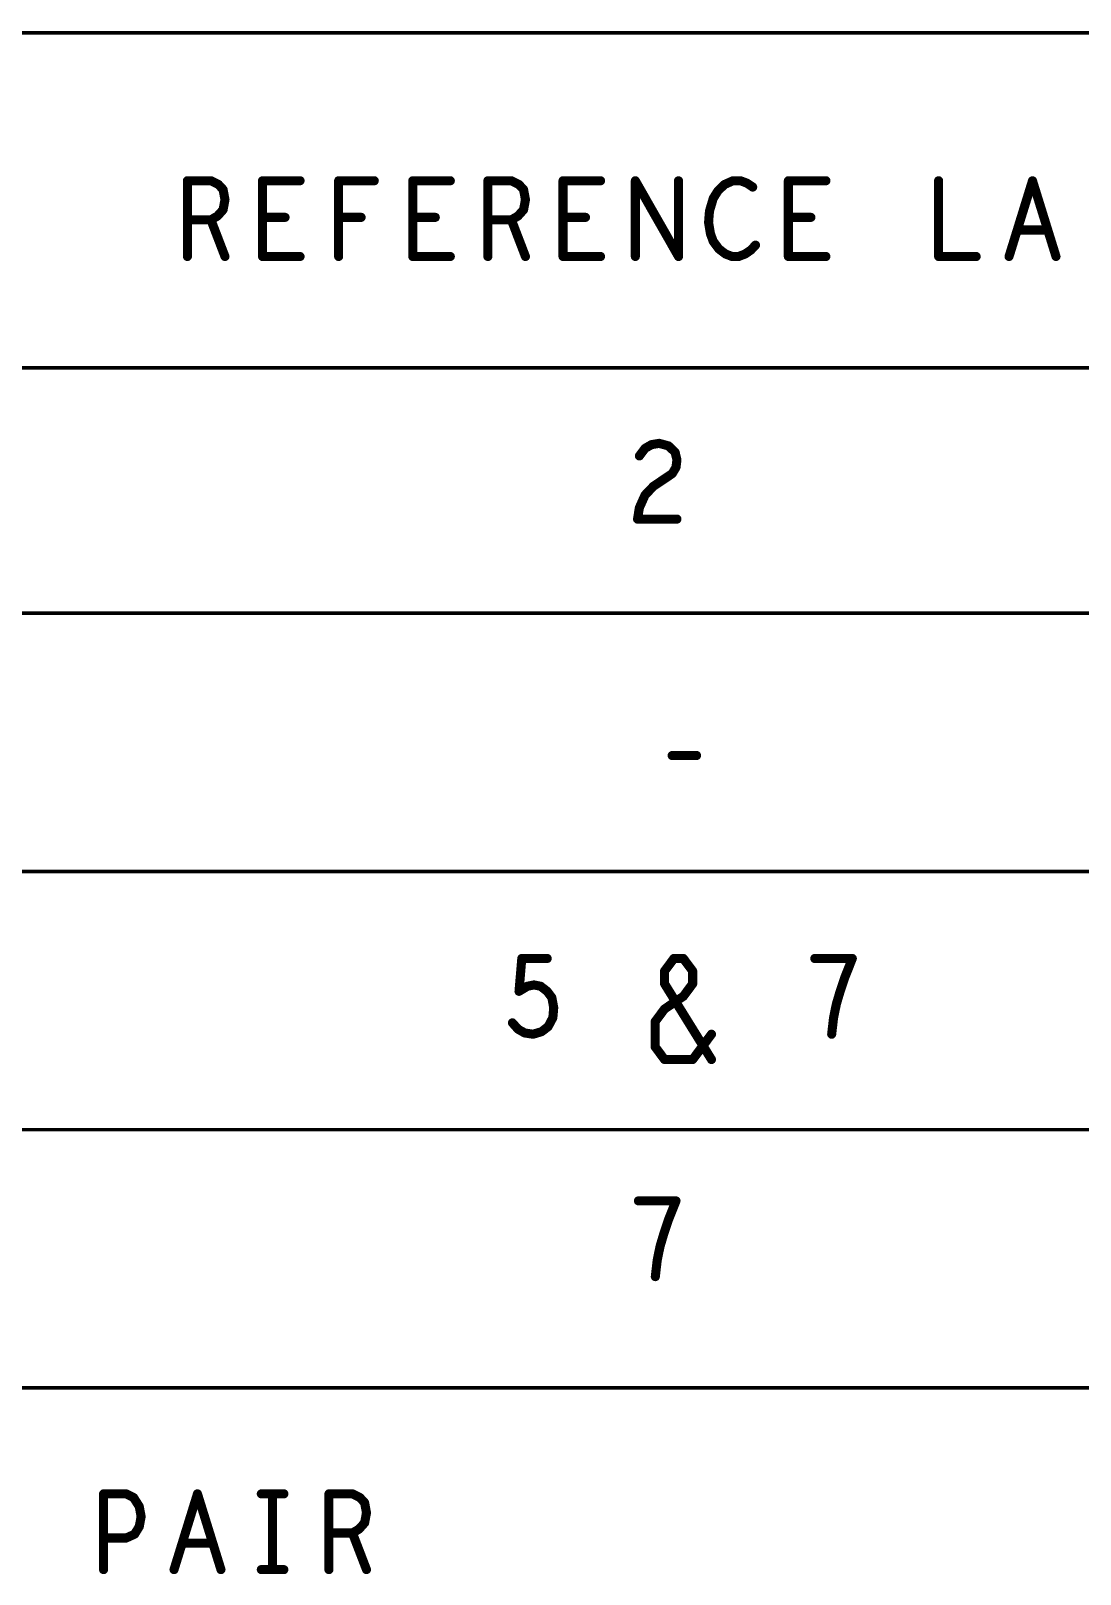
# Model space of a CAD drawing. Extents: x -14.2 to 19.9, y -5.2 to 16.9.
# Drawn here: x -6.781 to -5.048, y -1.246 to 1.301 of the extents above; entities that cross this region are included whole.
import ezdxf

# ---------------------------------------------------------------- set-up
doc = ezdxf.new("R2010")
doc.units = 0
doc.layers.get('0').update_dxf_attribs({"linetype": 'CONTINUOUS'})
doc.layers.add('FAB', color=2, linetype='CONTINUOUS')

# ---------------------------------------------------------------- blocks, each defined once
blk = doc.blocks.new('ROUND_105')
at = {"const_width": 0.0075}
blk.add_lwpolyline([(-0.00375, 0, 1), (0.00375, 0, 1)], format="xyb", close=True, dxfattribs=at)

msp = doc.modelspace()

# ---------------------------------------------------------------- linework, layer by layer
at = {"layer": 'FAB'}
for points, const_width in [([(-1.9898, 1.2977), (-12.4148, 1.2977)], 0.006), ([(-6.5221, 0.9284), (-6.5221, 1.0534)], 0.015), ([(-6.5221, 1.0534), (-6.4833, 1.0534)], 0.015), ([(-6.4833, 1.0534), (-6.4709, 1.0472)], 0.015), ([(-6.4709, 1.0472), (-6.4632, 1.0389)], 0.015), ([(-6.4632, 1.0389), (-6.4601, 1.0222)], 0.015), ([(-6.3981, 0.9284), (-6.3981, 1.0534)], 0.015), ([(-6.3981, 1.0534), (-6.3361, 1.0534)], 0.015), ([(-6.2725, 0.9284), (-6.2725, 1.0534)], 0.015), ([(-6.2725, 1.0534), (-6.2136, 1.0534)], 0.015), ([(-6.1501, 0.9284), (-6.1501, 1.0534)], 0.015), ([(-6.1501, 1.0534), (-6.0881, 1.0534)], 0.015), ([(-6.0261, 0.9284), (-6.0261, 1.0534)], 0.015), ([(-6.0261, 1.0534), (-5.9873, 1.0534)], 0.015), ([(-5.9873, 1.0534), (-5.9749, 1.0472)], 0.015), ([(-5.9749, 1.0472), (-5.9672, 1.0389)], 0.015), ([(-5.9672, 1.0389), (-5.9641, 1.0222)], 0.015), ([(-5.9021, 0.9284), (-5.9021, 1.0534)], 0.015), ([(-5.9021, 1.0534), (-5.8401, 1.0534)], 0.015), ([(-5.7827, 0.9284), (-5.7827, 1.0534)], 0.015), ([(-5.7827, 1.0534), (-5.7114, 0.9284)], 0.015), ([(-5.7114, 0.9284), (-5.7114, 1.0534)], 0.015), ([(-5.6463, 1.0368), (-5.6541, 1.0243)], 0.015), ([(-5.6355, 1.0472), (-5.6463, 1.0368)], 0.015), ([(-5.6215, 1.0534), (-5.6355, 1.0472)], 0.015), ([(-5.6091, 1.0534), (-5.6215, 1.0534)], 0.015), ([(-5.5983, 1.0493), (-5.6091, 1.0534)], 0.015), ([(-5.589, 1.043), (-5.5983, 1.0493)], 0.015), ([(-5.5301, 0.9284), (-5.5301, 1.0534)], 0.015), ([(-5.5301, 1.0534), (-5.4681, 1.0534)], 0.015), ([(-5.2821, 1.0534), (-5.2821, 0.9284)], 0.015), ([(-5.1658, 0.9284), (-5.1271, 1.0534)], 0.015), ([(-5.1271, 1.0534), (-5.0883, 0.9284)], 0.015), ([(-6.4601, 1.0222), (-6.4632, 1.0055)], 0.015), ([(-5.9641, 1.0222), (-5.9672, 1.0055)], 0.015), ([(-5.6541, 1.0243), (-5.6603, 1.0034)], 0.015), ([(-6.4833, 0.9889), (-6.5221, 0.9889)], 0.015), ([(-6.4725, 0.9951), (-6.4833, 0.9889)], 0.015), ([(-6.4833, 0.9889), (-6.4601, 0.9284)], 0.015), ([(-6.4632, 1.0055), (-6.4725, 0.9951)], 0.015), ([(-6.3609, 0.993), (-6.3981, 0.993)], 0.015), ([(-6.2353, 0.993), (-6.2725, 0.993)], 0.015), ([(-6.1129, 0.993), (-6.1501, 0.993)], 0.015), ([(-5.9873, 0.9889), (-6.0261, 0.9889)], 0.015), ([(-5.9765, 0.9951), (-5.9873, 0.9889)], 0.015), ([(-5.9873, 0.9889), (-5.9641, 0.9284)], 0.015), ([(-5.9672, 1.0055), (-5.9765, 0.9951)], 0.015), ([(-5.8649, 0.993), (-5.9021, 0.993)], 0.015), ([(-5.6603, 1.0034), (-5.6618, 0.9847)], 0.015), ([(-5.4929, 0.993), (-5.5301, 0.993)], 0.015), ([(-5.6618, 0.9847), (-5.6587, 0.9659)], 0.015), ([(-5.6587, 0.9659), (-5.6541, 0.9534)], 0.015), ([(-5.1023, 0.9722), (-5.1519, 0.9722)], 0.015), ([(-5.6541, 0.9534), (-5.6448, 0.9409)], 0.015), ([(-5.6448, 0.9409), (-5.6339, 0.9326)], 0.015), ([(-5.6014, 0.9326), (-5.5921, 0.9389)], 0.015), ([(-5.5921, 0.9389), (-5.5843, 0.9472)], 0.015), ([(-6.3361, 0.9284), (-6.3981, 0.9284)], 0.015), ([(-6.0881, 0.9284), (-6.1501, 0.9284)], 0.015), ([(-5.8401, 0.9284), (-5.9021, 0.9284)], 0.015), ([(-5.6339, 0.9326), (-5.6231, 0.9284)], 0.015), ([(-5.6231, 0.9284), (-5.6122, 0.9284)], 0.015), ([(-5.6122, 0.9284), (-5.6014, 0.9326)], 0.015), ([(-5.4681, 0.9284), (-5.5301, 0.9284)], 0.015), ([(-5.2821, 0.9284), (-5.2201, 0.9284)], 0.015), ([(-12.4116, 0.7448), (-1.9866, 0.7448)], 0.006), ([(-5.776, 0.5993), (-5.7667, 0.6118)], 0.015), ([(-5.7667, 0.6118), (-5.7559, 0.618)], 0.015), ([(-5.7559, 0.618), (-5.7435, 0.6201)], 0.015), ([(-5.7435, 0.6201), (-5.728, 0.6159)], 0.015), ([(-5.728, 0.6159), (-5.7171, 0.6055)], 0.015), ([(-5.7171, 0.6055), (-5.714, 0.593)], 0.015), ([(-5.7156, 0.5805), (-5.7218, 0.5701)], 0.015), ([(-5.714, 0.593), (-5.7156, 0.5805)], 0.015), ([(-5.7218, 0.5701), (-5.7528, 0.5493)], 0.015), ([(-5.7667, 0.5347), (-5.776, 0.5139)], 0.015), ([(-5.7528, 0.5493), (-5.7667, 0.5347)], 0.015), ([(-5.776, 0.5139), (-5.7791, 0.4951)], 0.015), ([(-5.7791, 0.4951), (-5.714, 0.4951)], 0.015), ([(-12.4126, 0.3401), (-1.9876, 0.3401)], 0.006), ([(-5.7219, 0.105), (-5.6817, 0.105)], 0.015), ([(-12.4174, -0.0864), (-1.9874, -0.0864)], 0.006), ([(-5.9747, -0.2841), (-5.9701, -0.2299)], 0.015), ([(-5.9701, -0.2299), (-5.9282, -0.2299)], 0.015), ([(-5.7345, -0.2507), (-5.719, -0.2299)], 0.015), ([(-5.719, -0.2299), (-5.7035, -0.2299)], 0.015), ([(-5.7035, -0.2299), (-5.688, -0.2507)], 0.015), ([(-5.4245, -0.2299), (-5.4865, -0.2299)], 0.015), ([(-5.4369, -0.2611), (-5.4245, -0.2299)], 0.015), ([(-5.7345, -0.2716), (-5.7345, -0.2507)], 0.015), ([(-5.688, -0.2507), (-5.688, -0.2716)], 0.015), ([(-5.4446, -0.2841), (-5.4369, -0.2611)], 0.015), ([(-5.9608, -0.2757), (-5.9747, -0.2841)], 0.015), ([(-5.9499, -0.2736), (-5.9608, -0.2757)], 0.015), ([(-5.9391, -0.2757), (-5.9499, -0.2736)], 0.015), ([(-5.9282, -0.2841), (-5.9391, -0.2757)], 0.015), ([(-5.9205, -0.2945), (-5.9282, -0.2841)], 0.015), ([(-5.657, -0.3966), (-5.7345, -0.2716)], 0.015), ([(-5.688, -0.2716), (-5.7035, -0.2924)], 0.015), ([(-5.4508, -0.3049), (-5.4446, -0.2841)], 0.015), ([(-5.9174, -0.3111), (-5.9205, -0.2945)], 0.015), ([(-5.9189, -0.3278), (-5.9174, -0.3111)], 0.015), ([(-5.7035, -0.2924), (-5.7345, -0.3132)], 0.015), ([(-5.4555, -0.3278), (-5.4508, -0.3049)], 0.015), ([(-5.9856, -0.3361), (-5.9763, -0.3466)], 0.015), ([(-5.9267, -0.3424), (-5.9189, -0.3278)], 0.015), ([(-5.7345, -0.3132), (-5.75, -0.3341)], 0.015), ([(-5.75, -0.3341), (-5.75, -0.3757)], 0.015), ([(-5.4586, -0.3549), (-5.4555, -0.3278)], 0.015), ([(-5.9763, -0.3466), (-5.9654, -0.3528)], 0.015), ([(-5.9654, -0.3528), (-5.9515, -0.3549)], 0.015), ([(-5.9515, -0.3549), (-5.9375, -0.3507)], 0.015), ([(-5.9375, -0.3507), (-5.9267, -0.3424)], 0.015), ([(-5.688, -0.3966), (-5.657, -0.3549)], 0.015), ([(-5.75, -0.3757), (-5.7345, -0.3966)], 0.015), ([(-5.7345, -0.3966), (-5.688, -0.3966)], 0.015), ([(-12.4174, -0.5124), (-1.9924, -0.5124)], 0.006), ([(-5.7156, -0.6299), (-5.7776, -0.6299)], 0.015), ([(-5.728, -0.6611), (-5.7156, -0.6299)], 0.015), ([(-5.7357, -0.6841), (-5.728, -0.6611)], 0.015), ([(-5.7419, -0.7049), (-5.7357, -0.6841)], 0.015), ([(-5.7466, -0.7278), (-5.7419, -0.7049)], 0.015), ([(-5.7497, -0.7549), (-5.7466, -0.7278)], 0.015), ([(-12.4144, -0.9384), (-1.9874, -0.9384)], 0.006), ([(-6.6605, -1.2383), (-6.6605, -1.1133)], 0.015), ([(-6.6605, -1.1133), (-6.6233, -1.1133)], 0.015), ([(-6.6233, -1.1133), (-6.6109, -1.1195)], 0.015), ([(-6.6109, -1.1195), (-6.6016, -1.1341)], 0.015), ([(-6.5442, -1.2383), (-6.5055, -1.1133)], 0.015), ([(-6.5055, -1.1133), (-6.4667, -1.2383)], 0.015), ([(-6.4001, -1.1133), (-6.3629, -1.1133)], 0.015), ([(-6.3815, -1.1133), (-6.3815, -1.2383)], 0.015), ([(-6.2885, -1.2383), (-6.2885, -1.1133)], 0.015), ([(-6.2885, -1.1133), (-6.2497, -1.1133)], 0.015), ([(-6.2497, -1.1133), (-6.2373, -1.1195)], 0.015), ([(-6.2373, -1.1195), (-6.2296, -1.1279)], 0.015), ([(-6.2296, -1.1279), (-6.2265, -1.1445)], 0.015), ([(-6.6016, -1.1341), (-6.5985, -1.1508)], 0.015), ([(-6.5985, -1.1508), (-6.6016, -1.1674)], 0.015), ([(-6.2265, -1.1445), (-6.2296, -1.1612)], 0.015), ([(-6.6016, -1.1674), (-6.6093, -1.1799)], 0.015), ([(-6.2497, -1.1779), (-6.2885, -1.1779)], 0.015), ([(-6.2389, -1.1716), (-6.2497, -1.1779)], 0.015), ([(-6.2497, -1.1779), (-6.2265, -1.2383)], 0.015), ([(-6.2296, -1.1612), (-6.2389, -1.1716)], 0.015), ([(-6.6233, -1.1862), (-6.6605, -1.1862)], 0.015), ([(-6.6093, -1.1799), (-6.6233, -1.1862)], 0.015), ([(-6.4807, -1.1945), (-6.5303, -1.1945)], 0.015), ([(-6.4001, -1.2383), (-6.3629, -1.2383)], 0.015)]:
    msp.add_lwpolyline(points, dxfattribs=dict(at, const_width=const_width))

# ---------------------------------------------------------------- block references
for p in [(-6.5221, 1.0534), (-6.5221, 1.0534), (-6.4833, 1.0534), (-6.4833, 1.0534), (-6.4709, 1.0472), (-6.4709, 1.0472), (-6.4632, 1.0389), (-6.4632, 1.0389), (-6.3981, 1.0534), (-6.3981, 1.0534), (-6.3361, 1.0534), (-6.2725, 1.0534), (-6.2725, 1.0534), (-6.2136, 1.0534), (-6.1501, 1.0534), (-6.1501, 1.0534), (-6.0881, 1.0534), (-6.0261, 1.0534), (-6.0261, 1.0534), (-5.9873, 1.0534), (-5.9873, 1.0534), (-5.9749, 1.0472), (-5.9749, 1.0472), (-5.9672, 1.0389), (-5.9672, 1.0389), (-5.9021, 1.0534), (-5.9021, 1.0534), (-5.8401, 1.0534), (-5.7827, 1.0534), (-5.7827, 1.0534), (-5.7114, 1.0534), (-5.6463, 1.0368), (-5.6463, 1.0368), (-5.6355, 1.0472), (-5.6355, 1.0472), (-5.6215, 1.0534), (-5.6215, 1.0534), (-5.6091, 1.0534), (-5.6091, 1.0534), (-5.5983, 1.0493), (-5.5983, 1.0493), (-5.589, 1.043), (-5.5301, 1.0534), (-5.5301, 1.0534), (-5.4681, 1.0534), (-5.2821, 1.0534), (-5.1271, 1.0534), (-5.1271, 1.0534), (-6.4601, 1.0222), (-6.4601, 1.0222), (-5.9641, 1.0222), (-5.9641, 1.0222), (-5.6541, 1.0243), (-5.6541, 1.0243), (-6.5221, 0.9889), (-6.4833, 0.9889), (-6.4833, 0.9889), (-6.4833, 0.9889), (-6.4725, 0.9951), (-6.4725, 0.9951), (-6.4632, 1.0055), (-6.4632, 1.0055), (-6.3981, 0.993), (-6.3609, 0.993), (-6.2725, 0.993), (-6.2353, 0.993), (-6.1501, 0.993), (-6.1129, 0.993), (-6.0261, 0.9889), (-5.9873, 0.9889), (-5.9873, 0.9889), (-5.9873, 0.9889), (-5.9765, 0.9951), (-5.9765, 0.9951), (-5.9672, 1.0055), (-5.9672, 1.0055), (-5.9021, 0.993), (-5.8649, 0.993), (-5.6603, 1.0034), (-5.6603, 1.0034), (-5.5301, 0.993), (-5.4929, 0.993), (-5.6618, 0.9847), (-5.6618, 0.9847), (-5.6587, 0.9659), (-5.6587, 0.9659), (-5.1519, 0.9722), (-5.1023, 0.9722), (-5.6541, 0.9534), (-5.6541, 0.9534), (-5.6448, 0.9409), (-5.6448, 0.9409), (-5.5921, 0.9389), (-5.5921, 0.9389), (-5.5843, 0.9472), (-6.5221, 0.9284), (-6.4601, 0.9284), (-6.3981, 0.9284), (-6.3981, 0.9284), (-6.3361, 0.9284), (-6.2725, 0.9284), (-6.1501, 0.9284), (-6.1501, 0.9284), (-6.0881, 0.9284), (-6.0261, 0.9284), (-5.9641, 0.9284), (-5.9021, 0.9284), (-5.9021, 0.9284), (-5.8401, 0.9284), (-5.7827, 0.9284), (-5.7114, 0.9284), (-5.7114, 0.9284), (-5.6339, 0.9326), (-5.6339, 0.9326), (-5.6231, 0.9284), (-5.6231, 0.9284), (-5.6122, 0.9284), (-5.6122, 0.9284), (-5.6014, 0.9326), (-5.6014, 0.9326), (-5.5301, 0.9284), (-5.5301, 0.9284), (-5.4681, 0.9284), (-5.2821, 0.9284), (-5.2821, 0.9284), (-5.2201, 0.9284), (-5.1658, 0.9284), (-5.0883, 0.9284), (-5.7667, 0.6118), (-5.7667, 0.6118), (-5.7559, 0.618), (-5.7559, 0.618), (-5.7435, 0.6201), (-5.7435, 0.6201), (-5.728, 0.6159), (-5.728, 0.6159), (-5.7171, 0.6055), (-5.7171, 0.6055), (-5.776, 0.5993), (-5.7156, 0.5805), (-5.7156, 0.5805), (-5.714, 0.593), (-5.714, 0.593), (-5.7218, 0.5701), (-5.7218, 0.5701), (-5.7667, 0.5347), (-5.7667, 0.5347), (-5.7528, 0.5493), (-5.7528, 0.5493), (-5.776, 0.5139), (-5.776, 0.5139), (-5.7791, 0.4951), (-5.7791, 0.4951), (-5.714, 0.4951), (-5.7219, 0.105), (-5.6817, 0.105), (-5.9701, -0.2299), (-5.9701, -0.2299), (-5.9282, -0.2299), (-5.719, -0.2299), (-5.719, -0.2299), (-5.7035, -0.2299), (-5.7035, -0.2299), (-5.4865, -0.2299), (-5.4245, -0.2299), (-5.4245, -0.2299), (-5.7345, -0.2507), (-5.7345, -0.2507), (-5.688, -0.2507), (-5.688, -0.2507), (-5.4369, -0.2611), (-5.4369, -0.2611), (-5.9747, -0.2841), (-5.9747, -0.2841), (-5.9608, -0.2757), (-5.9608, -0.2757), (-5.9499, -0.2736), (-5.9499, -0.2736), (-5.9391, -0.2757), (-5.9391, -0.2757), (-5.9282, -0.2841), (-5.9282, -0.2841), (-5.7345, -0.2716), (-5.7345, -0.2716), (-5.688, -0.2716), (-5.688, -0.2716), (-5.4446, -0.2841), (-5.4446, -0.2841), (-5.9205, -0.2945), (-5.9205, -0.2945), (-5.9174, -0.3111), (-5.9174, -0.3111), (-5.7035, -0.2924), (-5.7035, -0.2924), (-5.4508, -0.3049), (-5.4508, -0.3049), (-5.9856, -0.3361), (-5.9189, -0.3278), (-5.9189, -0.3278), (-5.75, -0.3341), (-5.75, -0.3341), (-5.7345, -0.3132), (-5.7345, -0.3132), (-5.4555, -0.3278), (-5.4555, -0.3278), (-5.9763, -0.3466), (-5.9763, -0.3466), (-5.9654, -0.3528), (-5.9654, -0.3528), (-5.9515, -0.3549), (-5.9515, -0.3549), (-5.9375, -0.3507), (-5.9375, -0.3507), (-5.9267, -0.3424), (-5.9267, -0.3424), (-5.657, -0.3549), (-5.4586, -0.3549), (-5.75, -0.3757), (-5.75, -0.3757), (-5.7345, -0.3966), (-5.7345, -0.3966), (-5.688, -0.3966), (-5.688, -0.3966), (-5.657, -0.3966), (-5.7776, -0.6299), (-5.7156, -0.6299), (-5.7156, -0.6299), (-5.728, -0.6611), (-5.728, -0.6611), (-5.7357, -0.6841), (-5.7357, -0.6841), (-5.7419, -0.7049), (-5.7419, -0.7049), (-5.7466, -0.7278), (-5.7466, -0.7278), (-5.7497, -0.7549), (-6.6605, -1.1133), (-6.6605, -1.1133), (-6.6233, -1.1133), (-6.6233, -1.1133), (-6.6109, -1.1195), (-6.6109, -1.1195), (-6.5055, -1.1133), (-6.5055, -1.1133), (-6.4001, -1.1133), (-6.3815, -1.1133), (-6.3629, -1.1133), (-6.2885, -1.1133), (-6.2885, -1.1133), (-6.2497, -1.1133), (-6.2497, -1.1133), (-6.2373, -1.1195), (-6.2373, -1.1195), (-6.2296, -1.1279), (-6.2296, -1.1279), (-6.6016, -1.1341), (-6.6016, -1.1341), (-6.5985, -1.1508), (-6.5985, -1.1508), (-6.2265, -1.1445), (-6.2265, -1.1445), (-6.6016, -1.1674), (-6.6016, -1.1674), (-6.2885, -1.1779), (-6.2497, -1.1779), (-6.2497, -1.1779), (-6.2497, -1.1779), (-6.2389, -1.1716), (-6.2389, -1.1716), (-6.2296, -1.1612), (-6.2296, -1.1612), (-6.6605, -1.1862), (-6.6233, -1.1862), (-6.6233, -1.1862), (-6.6093, -1.1799), (-6.6093, -1.1799), (-6.5303, -1.1945), (-6.4807, -1.1945), (-6.6605, -1.2383), (-6.5442, -1.2383), (-6.4667, -1.2383), (-6.4001, -1.2383), (-6.3815, -1.2383), (-6.3629, -1.2383), (-6.2885, -1.2383), (-6.2265, -1.2383)]:
    msp.add_blockref('ROUND_105', p, dxfattribs=at)

doc.saveas('drawing.dxf')
